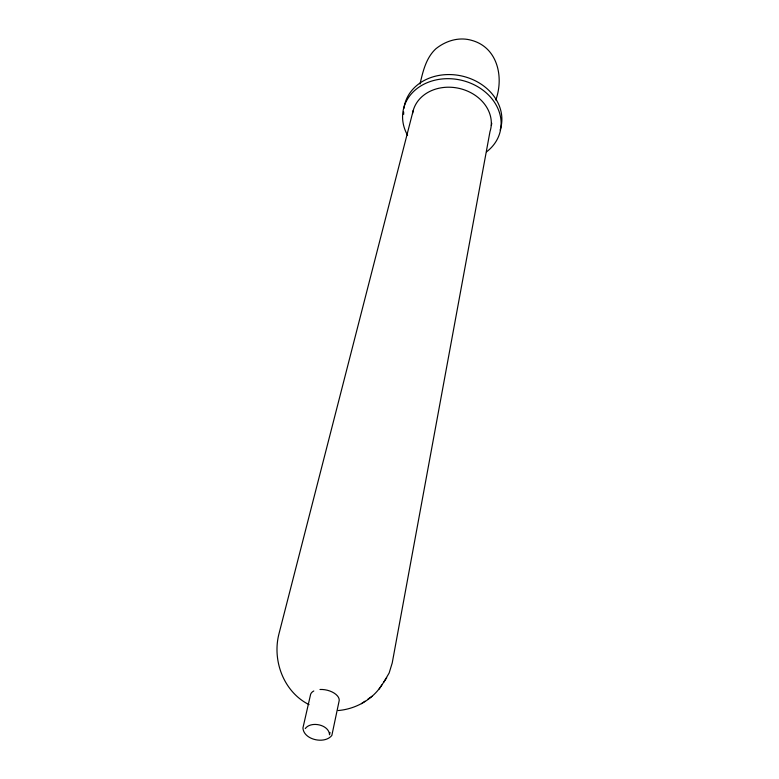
<?xml version="1.0" encoding="UTF-8"?>
<svg xmlns="http://www.w3.org/2000/svg" width="779" height="779" viewBox="0 0 779 779"><rect width="100%" height="100%" fill="white"/><g stroke="black" fill="none" stroke-linecap="round" stroke-linejoin="round"><path stroke-width="1.17" d="M495.795 100.033C504.023 77.248 497.723 47.402 471.607 40.333C459.035 36.681 445.841 40.751 435.88 48.765C426.025 57.86 422.919 71.483 420.008 84.025M330.004 732.445L329.517 734.772C329.127 724.674 310.987 720.75 305.28 728.56M413.23 110.452L279.018 633.629C271.949 660.485 283.683 691.986 309.059 704.635M383.726 682.209L389.13 673.037L392.226 662.968L489.972 131.68A39.846 32.932 12.4 0 0 459.454 88.455A39.846 32.932 12.4 0 0 412.549 113.607M338.213 710.526C355.477 709.104 372.479 699.727 381.837 684.994M379.042 689.162L386.705 677.759M367.902 699.162L372.05 696.29M361.446 703.671L365.049 701.178M407.583 135.342A49.652 41.044 12.4 0 1 425.47 83.45A49.652 41.044 12.4 0 1 490.351 96.937A49.652 41.044 12.4 0 1 486.651 151.778M403.697 114.338A49.466 40.985 12.4 0 1 403.668 111.952M403.931 108.369A49.466 40.985 12.4 0 1 461.879 76.011A49.466 40.985 12.4 0 1 500.128 130.064M313.801 690.983A14.665 8.092 12.4 0 0 310.607 694.362L302.934 727.956C303.625 739.923 324.911 744.51 331.864 735.376L338.972 701.665A14.665 8.092 12.4 0 0 334.22 693.144A14.665 8.092 12.4 0 0 319.984 689.483M491.763 123.286A39.7 32.893 12.4 0 1 491.335 125.4"/></g></svg>
